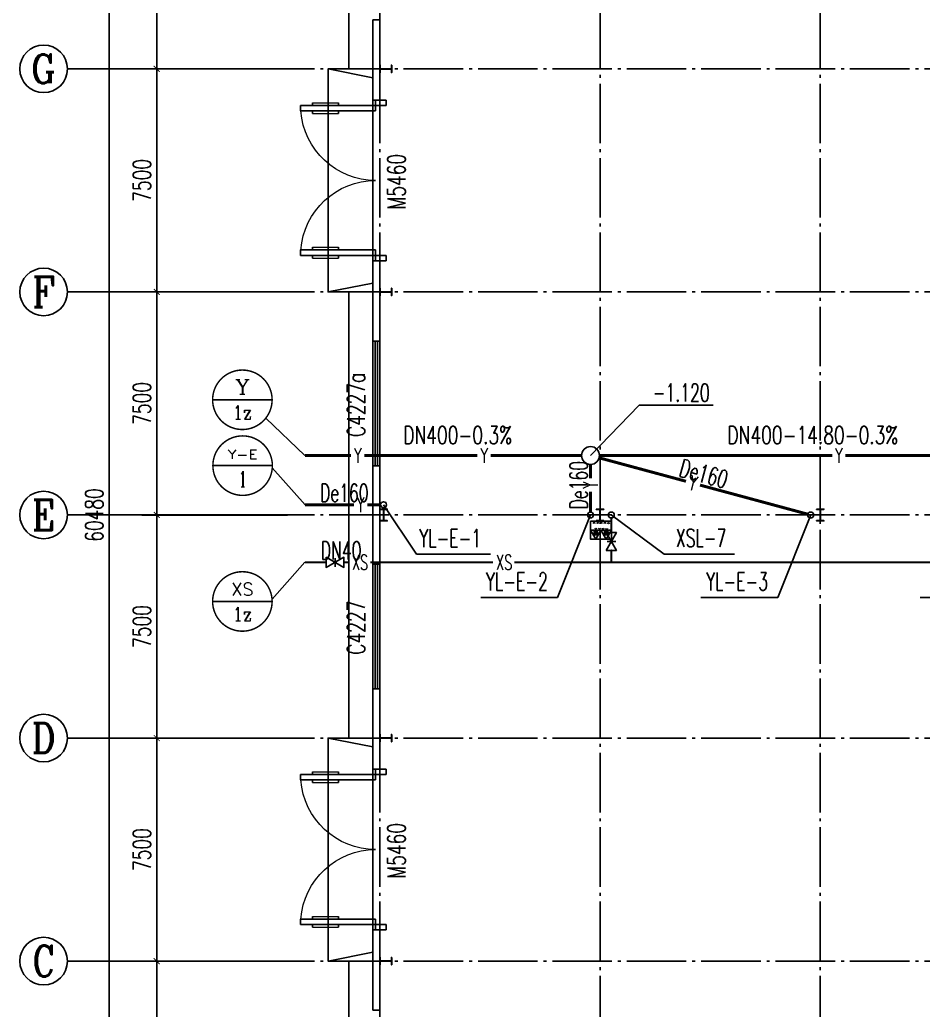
# Model space of a CAD drawing. Header units: millimetres. Extents: x 418304 to 847498, y 48187 to 111456.
# Drawn here: x 421460.05 to 421490.41, y 54462.6 to 54495.9 of the extents above; entities that cross this region are included whole.
import ezdxf
from ezdxf.enums import TextEntityAlignment as Align

# ---------------------------------------------------------------- set-up
doc = ezdxf.new("R2010")
doc.units = ezdxf.units.MM
doc.header["$LTSCALE"] = 1000
doc.linetypes.add('DOTE', pattern=[2.42, 2, -0.2, 0.02, -0.2])
for name, color, linetype in [('AXIS', 3, 'Continuous'), ('AXIS_TEXT', 7, 'Continuous'), ('COLUMN', 2, 'Continuous'), ('DIM_消防', 3, 'Continuous'), ('DIM_雨水', 3, 'Continuous'), ('DOTE', 8, 'DOTE'), ('EQUIP_消防', 7, 'Continuous'), ('PIPE-消防', 1, 'Continuous'), ('PIPE-雨水', 4, 'Continuous'), ('TEXT_消防', 7, 'Continuous'), ('TEXT_雨水', 7, 'Continuous'), ('TWT_LEAD', 3, 'Continuous'), ('TWT_TEXT', 7, 'Continuous'), ('VALVE_消防', 7, 'Continuous'), ('VPIPE-消防', 1, 'Continuous'), ('VPIPE-雨水', 4, 'Continuous'), ('WALL-PARAPET', 6, 'Continuous'), ('WELL_雨水', 4, 'Continuous'), ('WINDOW', 4, 'Continuous'), ('WINDOW_TEXT', 7, 'Continuous')]:
    doc.layers.add(name, color=color, linetype=linetype)
doc.styles.add('_TCH_AXIS', font='COMPLEX', dxfattribs={"bigfont": 'GBCBIG'})
doc.styles.add('_TCH_DIM', font='SIMPLEX', dxfattribs={"bigfont": 'GBCBIG'})
doc.styles.add('_TCH_DIM_T3', font='SIMPLEX', dxfattribs={"width": 0.705882, "bigfont": 'GBCBIG'})
doc.styles.add('_TCH_WINDOW', font='SIMPLEX', dxfattribs={"height": 3.5, "bigfont": 'GBCBIG'})
doc.styles.add('_TWT_CIRCLE', font='COMPLEX', dxfattribs={"width": 1.1, "height": 3, "bigfont": 'HZTXT'})
doc.styles.add('_TWT_PIPEDN', font='SIMPLEX', dxfattribs={"width": 0.8, "height": 3, "bigfont": 'HZTXT'})
doc.styles.add('_TWT_PIPETEXT', font='SIMPLEX', dxfattribs={"width": 0.8, "height": 3.5, "bigfont": 'HZTXT'})
doc.styles.add('_TWT_SERIAL', font='COMPLEX', dxfattribs={"width": 0.8, "height": 3, "bigfont": 'HZTXT'})
doc.styles.add('COMPLEX', font='COMPLEX')
doc.dimstyles.new('_TCH_ARCH&&200', dxfattribs={"dimtxt": 595, "dimasz": 200, "dimexe": 500, "dimexo": 600, "dimgap": 200, "dimtad": 1, "dimdec": 0, "dimzin": 0, "dimdsep": 46, "dimtxsty": '_TCH_DIM_T3', "dimblk": 'ARCHTICK', "dimcen": 0.09, "dimclrt": 7, "dimazin": 2, "dimtfac": 1, "dimtdec": 0, "dimtix": 1, "dimtmove": 2, "dimatfit": 3, "dimfxl": 0, "dimtolj": 1, "dimtzin": 0, "dimarcsym": 0})

# ---------------------------------------------------------------- blocks, each defined once
blk = doc.blocks.new('A$C797E1D2B')
at = {"layer": 'COLUMN'}
h = blk.add_hatch(color=256, dxfattribs=at)
h.paths.add_polyline_path([(125, 400), (250, 400), (250, 388), (130, 388), (130, 200), (125, 200)])
h.paths.add_polyline_path([(0, 400), (125, 400), (125, 200), (120, 200), (120, 388), (0, 388)])
h.paths.add_polyline_path([(0, 12), (120, 12), (120, 200), (125, 200), (125, 0), (0, 0)])
h.paths.add_polyline_path([(125, 200), (130, 200), (130, 12), (250, 12), (250, 0), (125, 0)])
blk.add_lwpolyline([(250, 0), (250, 12), (130, 12), (130, 388), (250, 388), (250, 400), (0, 400), (0, 388), (120, 388), (120, 12), (0, 12), (0, 0)], close=True, dxfattribs=at)
blk = doc.blocks.new('_AXISO')
blk.add_circle((0, 0), 0.5)
at = {"layer": 'AXIS_TEXT', "style": 'COMPLEX', "width": 1.041667}
blk.add_attdef('A', text='', height=0.56, dxfattribs=at).set_placement((-0.25, -0.28), (0.25, -0.28), align=Align.FIT)
blk = doc.blocks.new('消防软管卷盘')
blk.add_lwpolyline([(4963954, 151899), (4963954, 150312), (4964641, 150312), (4964641, 151899)], close=True)
for points, const_width in [([(4964134, 151704), (4964482, 151704)], 1), ([(4964134, 151566), (4964482, 151566)], 1), ([(4964134, 151428), (4964482, 151428)], 1), ([(4964134, 151290), (4964482, 151290)], 1), ([(4964134, 151152), (4964482, 151152)], 1), ([(4964134, 151014), (4964482, 151014)], 0.1), ([(4964134, 150876), (4964482, 150876)], 1), ([(4964134, 150738), (4964482, 150738)], 1), ([(4964150, 150600), (4964499, 150600)], 1), ([(4964150, 150462), (4964499, 150462)], 1)]:
    blk.add_lwpolyline(points, dxfattribs=dict(const_width=const_width))
for centre, start, end in [((4964134, 151636), 90, 270), ((4964134, 151360), 90, 270), ((4964134, 151084), 90, 270), ((4964482, 151498), 270, 90), ((4964482, 151222), 270, 90), ((4964134, 150808), 90, 270), ((4964150, 150532), 90, 270), ((4964482, 150946), 270, 90), ((4964499, 150670), 270, 90)]:
    blk.add_arc(centre, 69, start, end)
blk = doc.blocks.new('$TwtSys$00000546')
h = blk.add_hatch()
h.set_pattern_fill('ANSI31', color=256, scale=200, style=0)
h.set_pattern_definition([(45, (-38543.802, -6670.83), (-17.67767, 17.67767), [])])
h.paths.add_polyline_path([(-65, 174), (65, 174), (65, 44), (-65, 44)])
for points in [[(0, 344), (-198, 0), (198, 0)], [(-65, 174), (65, 174), (65, 44), (-65, 44)]]:
    blk.add_lwpolyline(points, close=True)
blk = doc.blocks.new('92623')
blk.add_lwpolyline([(8910066, 83014), (8909273, 83014), (8909273, 82670), (8910066, 82670)], close=True)
at = {"xscale": -0.5, "yscale": 0.5, "zscale": 0.5, "rotation": 89.99999999998747}
blk.add_blockref('消防软管卷盘', (8985223, 2565334), dxfattribs=at)
at = {"layer": 'EQUIP_消防', "color": 8, "rotation": 180}
for p in [(8909471, 83014), (8909868, 83014)]:
    blk.add_blockref('$TwtSys$00000546', p, dxfattribs=at)
blk = doc.blocks.new('$DorLib2D$00000011')
for p, q in [((-0.4667, 0.4709), (-0.4667, -0.0625)), ((-0.4667, 0.4709), (-0.4333, 0.4709)), ((-0.4333, 0.4709), (-0.4333, 0.0042)), ((0.4333, 0.4709), (0.4333, 0.0042)), ((0.4667, 0.4709), (0.4333, 0.4709)), ((0.4667, 0.4709), (0.4667, -0.0625)), ((-0.4833, 0.3962), (-0.4667, 0.3962)), ((-0.4167, 0.3962), (-0.4333, 0.3962)), ((0.4167, 0.3962), (0.4333, 0.3962)), ((0.4833, 0.3962), (0.4667, 0.3962)), ((-0.4833, 0.2346), (-0.4667, 0.2346)), ((-0.4167, 0.2346), (-0.4333, 0.2346)), ((0.4167, 0.2346), (0.4333, 0.2346)), ((0.4833, 0.2346), (0.4667, 0.2346)), ((-0.5, 0.0042), (-0.4333, 0.0042)), ((-0.5, 0.0042), (-0.5, -0.0625)), ((0.5, 0.0042), (0.4333, 0.0042)), ((0.5, 0.0042), (0.5, -0.0625)), ((-0.5, -0.0625), (-0.4667, -0.0625)), ((0.5, -0.0625), (0.4667, -0.0625))]:
    blk.add_line(p, q)
at = {"lineweight": 13}
for p, q in [((-0.4833, 0.3962), (-0.4833, 0.2346)), ((-0.4167, 0.3962), (-0.4167, 0.2346)), ((0.4167, 0.3962), (0.4167, 0.2346)), ((0.4833, 0.3962), (0.4833, 0.2346))]:
    blk.add_line(p, q, dxfattribs=at)
for centre, start, end in [((-0.4667, 0.0042), 0, 85.90396), ((0.4667, 0.0042), 94.09604, 180)]:
    blk.add_arc(centre, 0.4667, start, end, dxfattribs=at)
blk = doc.blocks.new('$TCHSYS$WIN2D')
for p, q in [((-0.5, 0.5), (0.5, 0.5)), ((-0.5, 0.5), (-0.5, -0.5)), ((0.5, 0.5), (0.5, -0.5)), ((0.5, 0.1667), (-0.5, 0.1667)), ((0.5, -0.1667), (-0.5, -0.1667)), ((-0.5, -0.5), (0.5, -0.5))]:
    blk.add_line(p, q)
blk = doc.blocks.new('_ArchTick')
at = {"color": 0, "linetype": 'ByBlock', "const_width": 0.15}
blk.add_lwpolyline([(-0.5, -0.5), (0.5, 0.5)], dxfattribs=at)
blk = doc.blocks.new('*D131')
at = {"layer": 'AXIS', "color": 0, "lineweight": -2}
for p, q in [((433844, 131945), (427344, 131945)), ((427844, 71465), (427844, 131945)), ((433844, 71465), (427344, 71465))]:
    blk.add_line(p, q, dxfattribs=at)
at = {"layer": 'Defpoints', "color": 0}
for p in [(427844, 131945), (434444, 131945), (434444, 71465)]:
    blk.add_point(p, dxfattribs=at)
at = {"layer": 'AXIS', "color": 0, "lineweight": -2, "xscale": 200, "yscale": 200, "zscale": 200}
for p, rotation in [((427844, 131945), 90), ((427844, 71465), 270)]:
    blk.add_blockref('_ArchTick', p, dxfattribs=dict(at, rotation=rotation))
at = {"layer": 'AXIS', "color": 7, "insert": (427346, 101705), "char_height": 595, "attachment_point": 5, "rotation": 90, "style": '_TCH_DIM_T3'}
blk.add_mtext('\\A1;60480', dxfattribs=at)
blk = doc.blocks.new('*D135')
at = {"layer": 'AXIS', "color": 0, "lineweight": -2}
for p, q in [((433844, 86705), (428944, 86705)), ((429444, 79205), (429444, 86705)), ((433844, 79205), (428944, 79205))]:
    blk.add_line(p, q, dxfattribs=at)
at = {"layer": 'Defpoints', "color": 0}
for p in [(429444, 86705), (434444, 86705), (434444, 79205)]:
    blk.add_point(p, dxfattribs=at)
at = {"layer": 'AXIS', "color": 0, "lineweight": -2, "xscale": 200, "yscale": 200, "zscale": 200}
for p, rotation in [((429444, 86705), 90), ((429444, 79205), 270)]:
    blk.add_blockref('_ArchTick', p, dxfattribs=dict(at, rotation=rotation))
at = {"layer": 'AXIS', "color": 7, "insert": (428946, 82955), "char_height": 595, "attachment_point": 5, "rotation": 90, "style": '_TCH_DIM_T3'}
blk.add_mtext('\\A1;7500', dxfattribs=at)
blk = doc.blocks.new('*D136')
at = {"layer": 'AXIS', "color": 0, "lineweight": -2}
for p, q in [((433844, 94205), (428944, 94205)), ((429444, 86705), (429444, 94205)), ((433844, 86705), (428944, 86705))]:
    blk.add_line(p, q, dxfattribs=at)
at = {"layer": 'Defpoints', "color": 0}
for p in [(429444, 94205), (434444, 94205), (434444, 86705)]:
    blk.add_point(p, dxfattribs=at)
at = {"layer": 'AXIS', "color": 0, "lineweight": -2, "xscale": 200, "yscale": 200, "zscale": 200}
for p, rotation in [((429444, 94205), 90), ((429444, 86705), 270)]:
    blk.add_blockref('_ArchTick', p, dxfattribs=dict(at, rotation=rotation))
at = {"layer": 'AXIS', "color": 7, "insert": (428946, 90455), "char_height": 595, "attachment_point": 5, "rotation": 90, "style": '_TCH_DIM_T3'}
blk.add_mtext('\\A1;7500', dxfattribs=at)
blk = doc.blocks.new('*D137')
at = {"layer": 'AXIS', "color": 0, "lineweight": -2}
for p, q in [((433844, 101705), (428944, 101705)), ((429444, 94205), (429444, 101705)), ((433844, 94205), (428944, 94205))]:
    blk.add_line(p, q, dxfattribs=at)
at = {"layer": 'Defpoints', "color": 0}
for p in [(429444, 101705), (434444, 101705), (434444, 94205)]:
    blk.add_point(p, dxfattribs=at)
at = {"layer": 'AXIS', "color": 0, "lineweight": -2, "xscale": 200, "yscale": 200, "zscale": 200}
for p, rotation in [((429444, 101705), 90), ((429444, 94205), 270)]:
    blk.add_blockref('_ArchTick', p, dxfattribs=dict(at, rotation=rotation))
at = {"layer": 'AXIS', "color": 7, "insert": (428946, 97955), "char_height": 595, "attachment_point": 5, "rotation": 90, "style": '_TCH_DIM_T3'}
blk.add_mtext('\\A1;7500', dxfattribs=at)
blk = doc.blocks.new('*D138')
at = {"layer": 'AXIS', "color": 0, "lineweight": -2}
for p, q in [((433844, 109205), (428944, 109205)), ((429444, 101705), (429444, 109205)), ((433844, 101705), (428944, 101705))]:
    blk.add_line(p, q, dxfattribs=at)
at = {"layer": 'Defpoints', "color": 0}
for p in [(429444, 109205), (434444, 109205), (434444, 101705)]:
    blk.add_point(p, dxfattribs=at)
at = {"layer": 'AXIS', "color": 0, "lineweight": -2, "xscale": 200, "yscale": 200, "zscale": 200}
for p, rotation in [((429444, 109205), 90), ((429444, 101705), 270)]:
    blk.add_blockref('_ArchTick', p, dxfattribs=dict(at, rotation=rotation))
at = {"layer": 'AXIS', "color": 7, "insert": (428946, 105455), "char_height": 595, "attachment_point": 5, "rotation": 90, "style": '_TCH_DIM_T3'}
blk.add_mtext('\\A1;7500', dxfattribs=at)
blk = doc.blocks.new('*D139')
at = {"layer": 'AXIS', "color": 0, "lineweight": -2}
for p, q in [((433844, 116705), (428944, 116705)), ((429444, 109205), (429444, 116705)), ((433844, 109205), (428944, 109205))]:
    blk.add_line(p, q, dxfattribs=at)
at = {"layer": 'Defpoints', "color": 0}
for p in [(429444, 116705), (434444, 116705), (434444, 109205)]:
    blk.add_point(p, dxfattribs=at)
at = {"layer": 'AXIS', "color": 0, "lineweight": -2, "xscale": 200, "yscale": 200, "zscale": 200}
for p, rotation in [((429444, 116705), 90), ((429444, 109205), 270)]:
    blk.add_blockref('_ArchTick', p, dxfattribs=dict(at, rotation=rotation))
at = {"layer": 'AXIS', "color": 7, "insert": (428946, 112955), "char_height": 595, "attachment_point": 5, "rotation": 90, "style": '_TCH_DIM_T3'}
blk.add_mtext('\\A1;7500', dxfattribs=at)
blk = doc.blocks.new('*D140')
at = {"layer": 'AXIS', "color": 0, "lineweight": -2}
for p, q in [((433844, 124205), (428944, 124205)), ((429444, 116705), (429444, 124205)), ((433844, 116705), (428944, 116705))]:
    blk.add_line(p, q, dxfattribs=at)
at = {"layer": 'Defpoints', "color": 0}
for p in [(429444, 124205), (434444, 124205), (434444, 116705)]:
    blk.add_point(p, dxfattribs=at)
at = {"layer": 'AXIS', "color": 0, "lineweight": -2, "xscale": 200, "yscale": 200, "zscale": 200}
for p, rotation in [((429444, 124205), 90), ((429444, 116705), 270)]:
    blk.add_blockref('_ArchTick', p, dxfattribs=dict(at, rotation=rotation))
at = {"layer": 'AXIS', "color": 7, "insert": (428946, 120455), "char_height": 595, "attachment_point": 5, "rotation": 90, "style": '_TCH_DIM_T3'}
blk.add_mtext('\\A1;7500', dxfattribs=at)
blk = doc.blocks.new('$TwtSys$00000187')
blk.add_circle((0, 0, 0), 0.5)
blk = doc.blocks.new('$VALVE$00000296')
for points in [[(-125, 72), (-125, -72), (125, 72), (125, -72), (-125, 72)], [(0, 60), (0, -64)]]:
    blk.add_lwpolyline(points)
for p in [(-125, 0), (125, 0)]:
    blk.add_point(p)
blk = doc.blocks.new('242355')
at = {"color": 8, "ltscale": 0.5}
for p, q in [((435203.6, 116705.3), (436703.6, 116405.3)), ((436703.6, 109505.3), (435203.6, 109205.3)), ((435203.6, 94205.3), (436703.6, 93905.3)), ((436703.6, 87005.3), (435203.6, 86705.3))]:
    blk.add_line(p, q, dxfattribs=at)
for points in [[(435903.6, 116705.3), (435903.6, 132745.3), (459143.6, 132745.3)], [(436703.6, 109205.3), (435203.6, 109205.3), (435203.6, 116705.3), (436703.6, 116705.3)], [(435903.6, 94205.3), (435903.6, 109205.3)], [(436703.6, 86705.3), (435203.6, 86705.3), (435203.6, 94205.3), (436703.6, 94205.3)], [(459143.6, 70665.3), (435903.6, 70665.3), (435903.6, 86705.3)]]:
    blk.add_lwpolyline(points, dxfattribs=at)
at = {"layer": 'AXIS'}
for p, q in [((434443.6, 116705.3), (426443.6, 116705.3)), ((434443.6, 109205.3), (426443.6, 109205.3)), ((434443.6, 101705.3), (426443.6, 101705.3)), ((434443.6, 94205.3), (426443.6, 94205.3)), ((434443.6, 86705.3), (426443.6, 86705.3))]:
    blk.add_line(p, q, dxfattribs=at)
at = {"layer": 'DIM_消防'}
for p, q in [((433322.9, 105578.9), (431322.9, 105578.9)), ((434427.6, 103705.3), (433111.9, 104964.5)), ((433331.5, 103365), (431331.5, 103365)), ((434436.3, 102049), (433329, 103293.1)), ((434427.6, 100114.2), (433320.3, 98870.1)), ((433322.9, 98798.2), (431322.9, 98798.2))]:
    blk.add_line(p, q, dxfattribs=at)
at = {"layer": 'DIM_消防', "color": 3}
for p, q in [((444722.8, 101705.3), (446501.7, 100393.6)), ((446501.7, 100393.6), (448864.9, 100393.6))]:
    blk.add_line(p, q, dxfattribs=at)
at = {"layer": 'DIM_消防', "const_width": 50}
for points in [[(433322.9, 105578.9, 1), (431322.9, 105578.9, 1)], [(433331.5, 103365, 1), (431331.5, 103365, 1)], [(433322.9, 98798.2, 1), (431322.9, 98798.2, 1)]]:
    blk.add_lwpolyline(points, format="xyb", close=True, dxfattribs=at)
at = {"layer": 'DIM_雨水'}
for p, q in [((437068.9, 102049), (438179, 100385)), ((444024.1, 101705.3), (442914, 98928.2)), ((451424.1, 101705.3, 3000), (450314, 98928.2, 3000)), ((438179, 100385), (440667.2, 100385)), ((442914, 98928.2), (440335.9, 98928.2)), ((450314, 98928.2, 3000), (447735.9, 98928.2, 3000)), ((457714, 98928.2, 3000), (455099.8, 98928.2, 3000))]:
    blk.add_line(p, q, dxfattribs=at)
at = {"layer": 'DOTE'}
for p, q in [((436943.6, 69205.3), (436943.6, 134205.3)), ((444343.6, 69205.3), (444343.6, 134205.3)), ((451743.6, 69205.3), (451743.6, 134205.3)), ((602243.6, 116705.3), (434443.6, 116705.3)), ((602243.6, 109205.3), (434443.6, 109205.3)), ((602243.6, 101705.3), (434443.6, 101705.3)), ((602243.6, 94205.3), (434443.6, 94205.3)), ((602243.6, 86705.3), (434443.6, 86705.3))]:
    blk.add_line(p, q, dxfattribs=at)
at = {"layer": 'PIPE-消防', "linetype": 'Continuous', "const_width": 70}
for points in [[(444722.8, 101605.3), (444722.8, 101113.9)], [(444722.8, 100513.9), (444722.8, 100114.2)], [(434427.6, 100114.2), (435137.4, 100114.2)], [(435737.4, 100114.2), (435903.2, 100114.2)], [(436621.3, 100114.2), (440746.3, 100114.2)], [(441464.4, 100114.2), (444722.8, 100114.2)], [(444722.8, 100114.2), (460046.1, 100114.2)]]:
    blk.add_lwpolyline(points, dxfattribs=at)
at = {"layer": 'PIPE-雨水', "linetype": 'Continuous', "const_width": 100}
for points in [[(435977, 103705.3), (434427.6, 103705.3)], [(440223, 103705.3), (436420.8, 103705.3)], [(443724.1, 103705.3), (440666.8, 103705.3)], [(444313.7, 103627.1), (447231, 102838.6)], [(452147.5, 103705.3), (444324.1, 103705.3)], [(458524.1, 103705.3), (452591.3, 103705.3)], [(447703.6, 102710.9), (451327.5, 101731.4)], [(436074.8, 102049), (434427.6, 102049)], [(436968.9, 102049), (436518.6, 102049)]]:
    blk.add_lwpolyline(points, dxfattribs=at)
at = {"layer": 'PIPE-雨水', "linetype": 'Continuous', "ltscale": 2, "const_width": 100}
for points in [[(444024.1, 102934.8), (444024.1, 103405.3)], [(444024.1, 101805.3), (444024.1, 102491)]]:
    blk.add_lwpolyline(points, dxfattribs=at)
at = {"layer": 'TWT_LEAD'}
for p, q in [((444024.1, 103705.3), (445662.7, 105397)), ((445662.7, 105397), (448144.5, 105397))]:
    blk.add_line(p, q, dxfattribs=at)
at = {"layer": 'VPIPE-消防', "linetype": 'Continuous'}
blk.add_circle((444722.8, 101705.3), 100, dxfattribs=at)
at = {"layer": 'VPIPE-雨水', "linetype": 'Continuous'}
for centre in [(437068.9, 102049), (444024.1, 101705.3), (451424.1, 101705.3)]:
    blk.add_circle(centre, 100, dxfattribs=at)
at = {"layer": 'WALL-PARAPET'}
for p, q in [((436703.6, 118355.3), (436703.6, 115655.3)), ((436943.6, 118355.3), (436703.6, 118355.3)), ((436943.6, 115655.3), (436943.6, 118355.3)), ((436703.6, 115655.3), (436943.6, 115655.3)), ((436703.6, 110255.3), (436703.6, 107555.3)), ((436943.6, 110255.3), (436703.6, 110255.3)), ((436943.6, 107555.3), (436943.6, 110255.3)), ((436703.6, 107555.3), (436943.6, 107555.3)), ((436703.6, 103355.3), (436703.6, 100055.3)), ((436943.6, 103355.3), (436703.6, 103355.3)), ((436943.6, 100055.3), (436943.6, 103355.3)), ((436703.6, 100055.3), (436943.6, 100055.3)), ((436703.6, 95855.3), (436703.6, 93155.3)), ((436943.6, 95855.3), (436703.6, 95855.3)), ((436943.6, 93155.3), (436943.6, 95855.3)), ((436703.6, 93155.3), (436943.6, 93155.3)), ((436703.6, 87755.3), (436703.6, 85055.3)), ((436943.6, 87755.3), (436703.6, 87755.3)), ((436943.6, 85055.3), (436943.6, 87755.3)), ((436703.6, 85055.3), (436943.6, 85055.3))]:
    blk.add_line(p, q, dxfattribs=at)
at = {"layer": 'WINDOW'}
for p, q in [((436703.6, 115655.3), (436703.6, 110255.3)), ((436703.6, 93155.3), (436703.6, 87755.3))]:
    blk.add_line(p, q, dxfattribs=at)
for p, rotation in [((437343.6, 116580.3), 89.99999999999999), ((437343.6, 109080.3), 89.99999999999999), ((437193.6, 101905.3), 180), ((444468.6, 101905.3), 180), ((451868.6, 101905.3), 180), ((437343.6, 94080.3), 89.99999999999999), ((437343.6, 86580.3), 89.99999999999999)]:
    blk.add_blockref('A$C797E1D2B', p, dxfattribs=dict(rotation=rotation))
at = {"xscale": 0.882, "yscale": 0.882, "zscale": 0.882}
blk.add_blockref('92623', (-7413953.3, 27976), dxfattribs=at)
at = {"layer": 'AXIS'}
ref = blk.add_blockref('_AXISO', (425643.6, 116705.3), dxfattribs=dict(at, xscale=1600, yscale=1600, zscale=1600))
ref.add_attrib('A', 'G', dxfattribs={"layer": 'AXIS_TEXT', "ltscale": 0.5, "height": 971.8, "style": '_TCH_AXIS'}).set_placement((425227.1, 116219.4), (426060.1, 116219.4), align=Align.FIT)
ref = blk.add_blockref('_AXISO', (425643.6, 109205.3), dxfattribs=dict(at, xscale=1600, yscale=1600, zscale=1600))
ref.add_attrib('A', 'F', dxfattribs={"layer": 'AXIS_TEXT', "ltscale": 0.5, "height": 1018.2, "style": '_TCH_AXIS'}).set_placement((425255.7, 108696.3), (426031.4, 108696.3), align=Align.FIT)
ref = blk.add_blockref('_AXISO', (425643.6, 101705.3), dxfattribs=dict(at, xscale=1600, yscale=1600, zscale=1600))
ref.add_attrib('A', 'E', dxfattribs={"layer": 'AXIS_TEXT', "ltscale": 0.5, "height": 1018.2, "style": '_TCH_AXIS'}).set_placement((425255.7, 101196.3), (426031.4, 101196.3), align=Align.FIT)
ref = blk.add_blockref('_AXISO', (425643.6, 94205.3), dxfattribs=dict(at, xscale=1600, yscale=1600, zscale=1600))
ref.add_attrib('A', 'D', dxfattribs={"layer": 'AXIS_TEXT', "ltscale": 0.5, "height": 994.9, "style": '_TCH_AXIS'}).set_placement((425240.9, 93707.9), (426046.3, 93707.9), align=Align.FIT)
ref = blk.add_blockref('_AXISO', (425643.6, 86705.3), dxfattribs=dict(at, xscale=1600, yscale=1600, zscale=1600))
ref.add_attrib('A', 'C', dxfattribs={"layer": 'AXIS_TEXT', "ltscale": 0.5, "height": 1041.6, "style": '_TCH_AXIS'}).set_placement((425271.6, 86184.6), (426015.6, 86184.6), align=Align.FIT)
at = {"layer": 'VALVE_消防', "xscale": -2.4, "yscale": -2.4, "zscale": 2.4, "rotation": 270}
blk.add_blockref('$VALVE$00000296', (444722.8, 100813.9), dxfattribs=at)
at = {"layer": 'VALVE_消防', "xscale": 2.4, "yscale": 2.4, "zscale": 2.4}
blk.add_blockref('$VALVE$00000296', (435437.4, 100114.2), dxfattribs=at)
at = {"layer": 'WELL_雨水', "xscale": 600, "yscale": 600, "zscale": 600, "rotation": 180}
blk.add_blockref('$TwtSys$00000187', (444024.1, 103705.3), dxfattribs=at)
at = {"layer": 'WINDOW'}
ref = blk.add_blockref('$DorLib2D$00000011', (436823.6, 112955.3), dxfattribs=dict(at, xscale=5400, yscale=-5400, zscale=5400, rotation=270))
ref.add_attrib('A', 'M5460', (437800.9, 111975.3), dxfattribs={"layer": 'WINDOW_TEXT', "height": 595, "rotation": 90, "style": '_TCH_WINDOW', "width": 0.705882})
ref = blk.add_blockref('$TCHSYS$WIN2D', (436823.6, 105455.3), dxfattribs=dict(at, xscale=-4200, yscale=240, zscale=-4200, rotation=270))
ref.add_attrib('A', 'C4227a', (436441.3, 104325.3), dxfattribs={"layer": 'WINDOW_TEXT', "height": 595, "rotation": 90, "style": '_TCH_WINDOW', "width": 0.705882})
ref = blk.add_blockref('$TCHSYS$WIN2D', (436823.6, 97955.3), dxfattribs=dict(at, xscale=-4200, yscale=240, zscale=-4200, rotation=270))
ref.add_attrib('A', 'C4227', (436441.3, 97005.3), dxfattribs={"layer": 'WINDOW_TEXT', "height": 595, "rotation": 90, "style": '_TCH_WINDOW', "width": 0.705882})
ref = blk.add_blockref('$DorLib2D$00000011', (436823.6, 90455.3), dxfattribs=dict(at, xscale=5400, yscale=-5400, zscale=5400, rotation=270))
ref.add_attrib('A', 'M5460', (437800.9, 89475.3), dxfattribs={"layer": 'WINDOW_TEXT', "height": 595, "rotation": 90, "style": '_TCH_WINDOW', "width": 0.705882})
at = {"layer": 'DIM_消防', "color": 7, "style": '_TWT_CIRCLE'}
for s, height, p, p2 in [('Y', 497, (432075.6, 105767.7), (432570.2, 105767.7)), ('1z', 458.82, (431998.4, 104925.2), (432647.3, 104925.2)), ('Y-E', 302.56, (431832.3, 103590.6), (432830.8, 103590.6)), ('1', 533.3, (432205.8, 102648.2), (432457.3, 102648.2)), ('XS', 423.95, (431945.4, 98999), (432700.4, 98999)), ('1z', 458.82, (431998.4, 98144.5), (432647.3, 98144.5))]:
    blk.add_text(s, height=height, dxfattribs=at).set_placement(p, p2, align=Align.FIT)
at = {"layer": 'TEXT_消防', "linetype": 'Continuous', "style": '_TWT_PIPEDN', "width": 0.64}
blk.add_text('DN40', height=600, dxfattribs=at).set_placement((434959.8, 100214.2))
at = {"layer": 'TEXT_消防', "style": '_TWT_PIPETEXT', "width": 0.64}
for p in [(436003.2, 99864.2), (440846.3, 99864.2)]:
    blk.add_text('XS', height=500, dxfattribs=at).set_placement(p)
at = {"layer": 'TEXT_雨水', "style": '_TWT_PIPETEXT', "width": 0.64}
for p in [(436077, 103455.3), (440323, 103455.3), (452247.5, 103455.3), (436174.8, 101799)]:
    blk.add_text('Y', height=500, dxfattribs=at).set_placement(p)
at = {"layer": 'TEXT_雨水', "linetype": 'Continuous', "style": '_TWT_PIPEDN', "width": 0.64}
for rotation, p in [(344.87599, (446964.6, 103014.2)), (90, (443924.1, 101891.6))]:
    blk.add_text('De160', height=600, rotation=rotation, dxfattribs=at).set_placement(p)
at = {"layer": 'TEXT_雨水', "style": '_TWT_PIPETEXT', "width": 0.64}
for rotation, p in [(344.87599, (447284.4, 102565.2)), (90, (444274.1, 102591))]:
    blk.add_text('Y', height=500, rotation=rotation, dxfattribs=at).set_placement(p)
at = {"layer": 'TEXT_雨水', "linetype": 'Continuous', "style": '_TWT_PIPEDN', "width": 0.64}
blk.add_text('De160', height=600, dxfattribs=at).set_placement((434934.5, 102149))
at = {"layer": 'TWT_TEXT'}
for s, height, style, width, p in [('-1.120', 600, '_TWT_SERIAL', 0.64, (446117.6, 105517)), ('DN400-0.3%', 595, '_TCH_DIM', 0.705882, (437731.5, 104093.1)), ('DN400-14.80-0.3%', 595, '_TCH_DIM', 0.705882, (448623.5, 104093.1)), ('XSL-7', 600, '_TWT_SERIAL', 0.64, (446892.9, 100633.6)), ('YL-E-1', 600, '_TWT_SERIAL', 0.64, (438274.6, 100625)), ('YL-E-2', 600, '_TWT_SERIAL', 0.64, (440515.9, 99168.2)), ('YL-E-3', 600, '_TWT_SERIAL', 0.64, (447915.9, 99168.2, 3000))]:
    blk.add_text(s, height=height, dxfattribs=dict(at, style=style, width=width)).set_placement(p)
at = {"layer": 'AXIS'}
for p1, p2, distance, text, picture, middle in [((434443.6, 71465.3), (434443.6, 131945.3), 6600, '60480', '*D131', (427346.1, 101705.3)), ((434443.6, 116705.3), (434443.6, 124205.3), 5000, '7500', '*D140', (428946.1, 120455.3)), ((434443.6, 109205.3), (434443.6, 116705.3), 5000, '7500', '*D139', (428946.1, 112955.3)), ((434443.6, 101705.3), (434443.6, 109205.3), 5000, '7500', '*D138', (428946.1, 105455.3)), ((434443.6, 94205.3), (434443.6, 101705.3), 5000, '7500', '*D137', (428946.1, 97955.3)), ((434443.6, 86705.3), (434443.6, 94205.3), 5000, '7500', '*D136', (428946.1, 90455.3)), ((434443.6, 79205.3), (434443.6, 86705.3), 5000, '7500', '*D135', (428946.1, 82955.3))]:
    dim = blk.add_aligned_dim(p1=p1, p2=p2, distance=distance, text=text, dimstyle='_TCH_ARCH&&200', dxfattribs=at)
    dim.commit()
    dim.dimension.update_dxf_attribs({"geometry": picture, "text_midpoint": middle})

msp = doc.modelspace()

# ---------------------------------------------------------------- block references
at = {"xscale": 0.001, "yscale": 0.001, "zscale": 0.001}
msp.add_blockref('242355', (421035.205, 54377.548, 3), dxfattribs=at)

doc.saveas('drawing.dxf')
